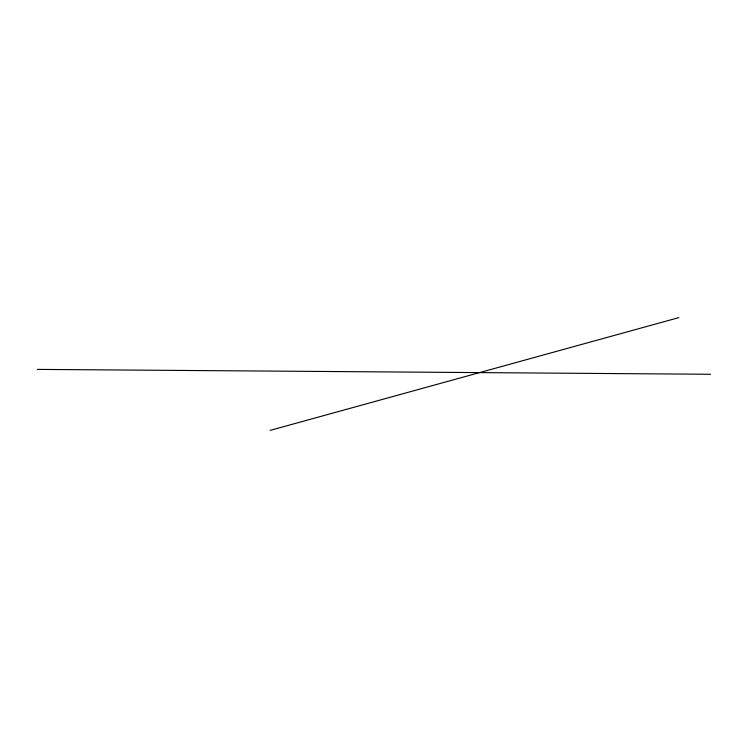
<?xml version="1.0" encoding="UTF-8"?>
<svg xmlns="http://www.w3.org/2000/svg" width="748" height="748" viewBox="0 0 748 748"><rect width="100%" height="100%" fill="white"/><g stroke="black" fill="none" stroke-linecap="round" stroke-linejoin="round"><path stroke-width="1.12" d="M270.187 430.381L678.829 317.62M37.4 369.4L710.6 374.271"/></g></svg>
